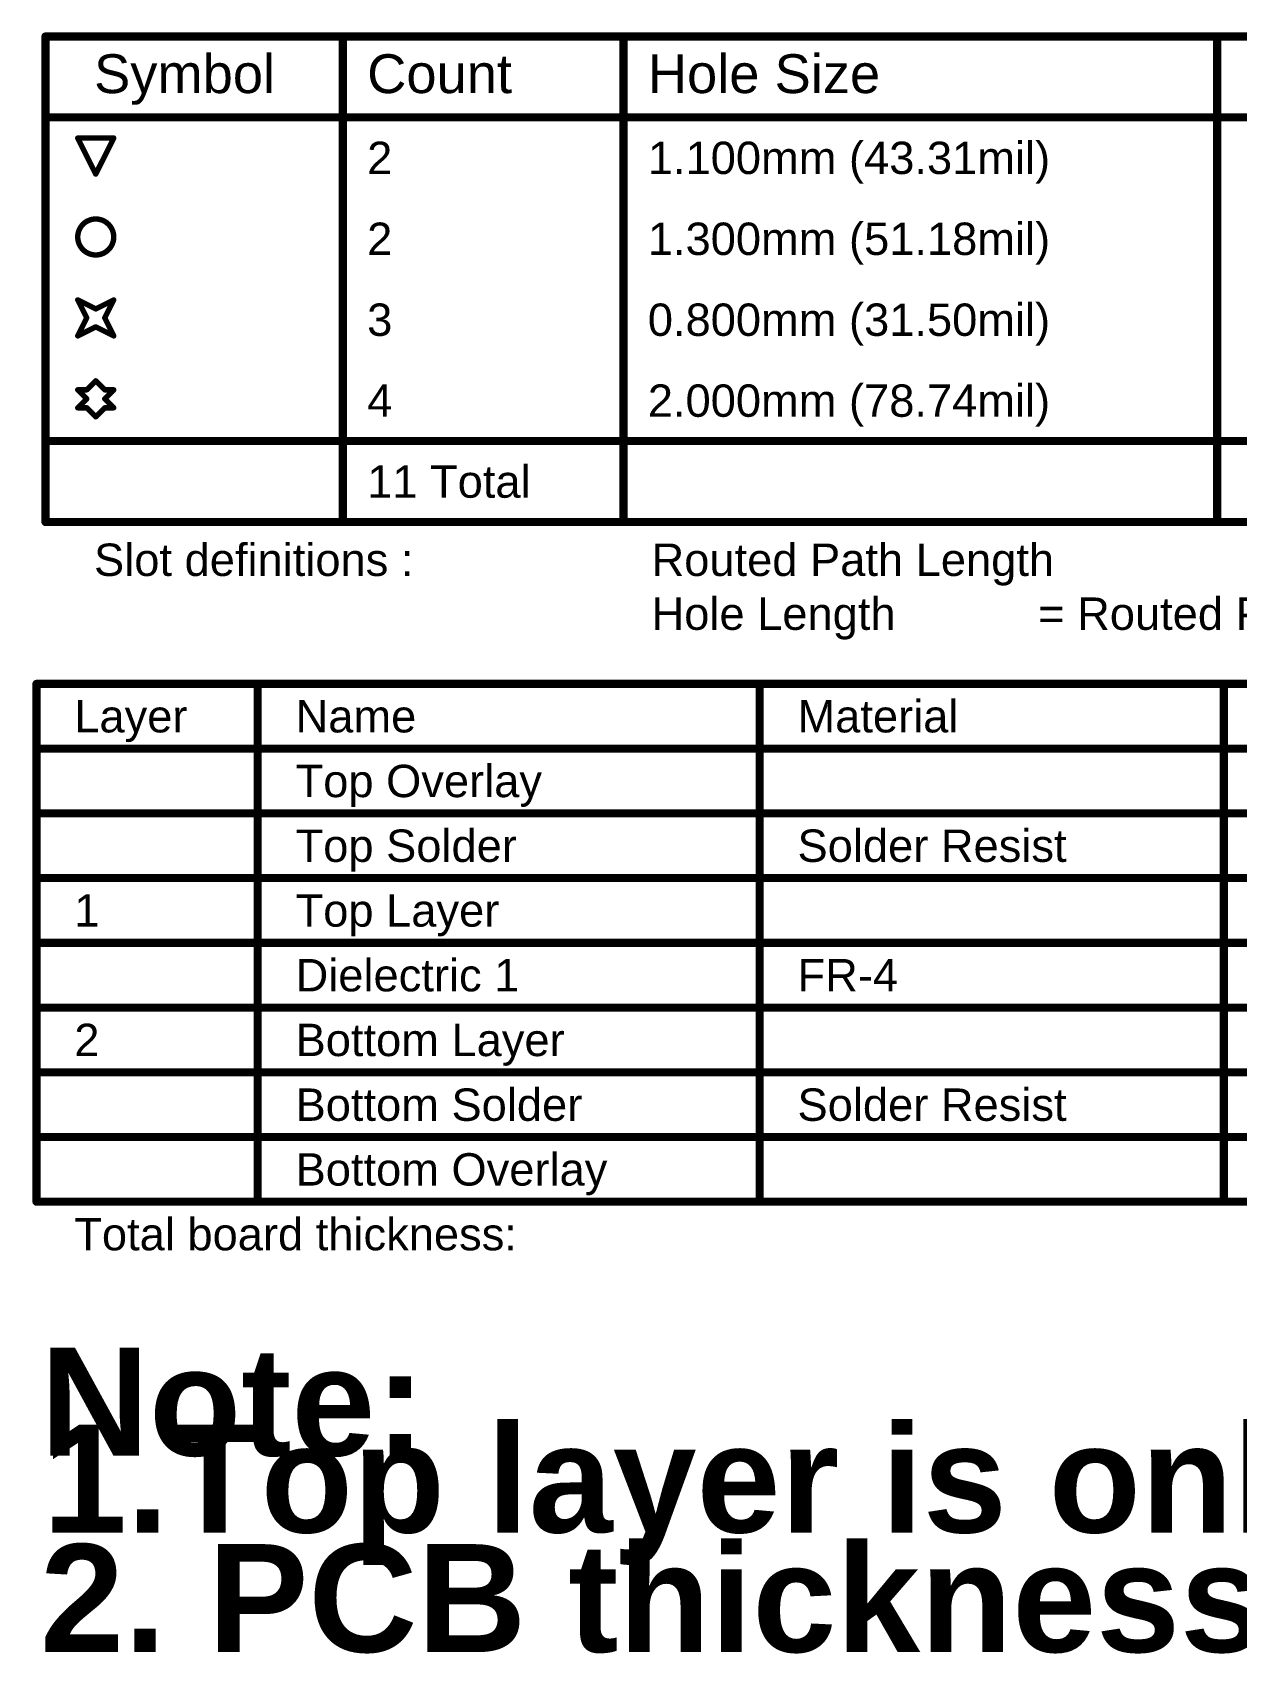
# Model space of a CAD drawing. Header units: inches. Extents: x 0 to 446, y -21 to 70.
# Drawn here: x 105.3 to 162, y -20.7 to 55.7 of the extents above; entities that cross this region are included whole.
import ezdxf

# ---------------------------------------------------------------- set-up
doc = ezdxf.new("R2010")
doc.units = ezdxf.units.IN
doc.layers.add('Drill Drawing', color=1, linetype='Continuous')
doc.layers.add('Fabrication', color=76, linetype='Continuous')
doc.styles.add('Arial', font='', dxfattribs={"height": 0.2})
doc.styles.add('Arial_Bold', font='', dxfattribs={"height": 0.2})
doc.styles.get('Arial').set_extended_font_data('Arial')
doc.styles.get('Arial_Bold').set_extended_font_data('Arial', bold=True)

msp = doc.modelspace()

# ---------------------------------------------------------------- linework, layer by layer
at = {"layer": 'Drill Drawing'}
for points, const_width in [([(105.943, 55.463), (445.496, 55.463)], 0.381), ([(105.943, 32.603), (105.943, 55.463)], 0.381), ([(119.935, 32.603), (119.935, 55.463)], 0.381), ([(133.14, 32.603), (133.14, 55.463)], 0.381), ([(161.071, 32.603), (161.071, 55.463)], 0.381), ([(105.943, 51.653), (445.496, 51.653)], 0.381), ([(107.461, 50.68), (109.155, 50.68)], 0.254), ([(107.461, 50.68), (108.308, 48.986)], 0.254), ([(108.308, 48.986), (109.155, 50.68)], 0.254), ([(107.461, 43.06), (108.308, 42.636)], 0.254), ([(107.461, 43.06), (107.885, 42.213)], 0.254), ([(108.308, 42.636), (109.155, 43.06)], 0.254), ([(108.731, 42.213), (109.155, 43.06)], 0.254), ([(107.461, 41.366), (107.885, 42.213)], 0.254), ([(108.731, 42.213), (109.155, 41.366)], 0.254), ([(107.461, 41.366), (108.308, 41.79)], 0.254), ([(108.308, 41.79), (109.155, 41.366)], 0.254), ([(107.461, 38.826), (107.885, 38.403)], 0.254), ([(107.461, 38.826), (107.885, 38.826)], 0.254), ([(107.885, 38.826), (108.308, 39.25)], 0.254), ([(108.308, 39.25), (108.731, 38.826)], 0.254), ([(108.731, 38.826), (109.155, 38.826)], 0.254), ([(108.731, 38.403), (109.155, 38.826)], 0.254), ([(107.461, 37.98), (107.885, 38.403)], 0.254), ([(108.731, 38.403), (109.155, 37.98)], 0.254), ([(107.461, 37.98), (107.885, 37.98)], 0.254), ([(107.885, 37.98), (108.308, 37.556)], 0.254), ([(108.308, 37.556), (108.731, 37.98)], 0.254), ([(108.731, 37.98), (109.155, 37.98)], 0.254), ([(105.943, 36.413), (445.496, 36.413)], 0.381), ([(105.943, 32.603), (445.496, 32.603)], 0.381)]:
    msp.add_lwpolyline(points, dxfattribs=dict(at, const_width=const_width))
for points, const_width in [([(105.847, 55.463, 1), (106.038, 55.463, 1)], 0.191), ([(105.847, 55.463, 1), (106.038, 55.463, 1)], 0.191), ([(119.84, 55.463, 1), (120.03, 55.463, 1)], 0.191), ([(133.044, 55.463, 1), (133.235, 55.463, 1)], 0.191), ([(160.976, 55.463, 1), (161.167, 55.463, 1)], 0.191), ([(105.847, 51.653, 1), (106.038, 51.653, 1)], 0.191), ([(107.398, 50.68, 1), (107.525, 50.68, 1)], 0.127), ([(107.398, 50.68, 1), (107.525, 50.68, 1)], 0.127), ([(109.091, 50.68, 1), (109.218, 50.68, 1)], 0.127), ([(109.091, 50.68, 1), (109.218, 50.68, 1)], 0.127), ([(108.245, 48.986, 1), (108.372, 48.986, 1)], 0.127), ([(108.245, 48.986, 1), (108.372, 48.986, 1)], 0.127), ([(109.155, 46.023, 1), (107.461, 46.023, 1)], 0.254), ([(107.398, 46.023, 1), (107.525, 46.023, 1)], 0.127), ([(109.091, 46.023, 1), (109.218, 46.023, 1)], 0.127), ([(107.398, 43.06, 1), (107.525, 43.06, 1)], 0.127), ([(107.398, 43.06, 1), (107.525, 43.06, 1)], 0.127), ([(108.245, 42.636, 1), (108.372, 42.636, 1)], 0.127), ([(108.245, 42.636, 1), (108.372, 42.636, 1)], 0.127), ([(109.091, 43.06, 1), (109.218, 43.06, 1)], 0.127), ([(109.091, 43.06, 1), (109.218, 43.06, 1)], 0.127), ([(107.821, 42.213, 1), (107.948, 42.213, 1)], 0.127), ([(107.821, 42.213, 1), (107.948, 42.213, 1)], 0.127), ([(108.668, 42.213, 1), (108.795, 42.213, 1)], 0.127), ([(108.668, 42.213, 1), (108.795, 42.213, 1)], 0.127), ([(107.398, 41.366, 1), (107.525, 41.366, 1)], 0.127), ([(107.398, 41.366, 1), (107.525, 41.366, 1)], 0.127), ([(108.245, 41.79, 1), (108.372, 41.79, 1)], 0.127), ([(108.245, 41.79, 1), (108.372, 41.79, 1)], 0.127), ([(109.091, 41.366, 1), (109.218, 41.366, 1)], 0.127), ([(109.091, 41.366, 1), (109.218, 41.366, 1)], 0.127), ([(107.398, 38.826, 1), (107.525, 38.826, 1)], 0.127), ([(107.398, 38.826, 1), (107.525, 38.826, 1)], 0.127), ([(107.821, 38.826, 1), (107.948, 38.826, 1)], 0.127), ([(107.821, 38.826, 1), (107.948, 38.826, 1)], 0.127), ([(108.245, 39.25, 1), (108.372, 39.25, 1)], 0.127), ([(108.245, 39.25, 1), (108.372, 39.25, 1)], 0.127), ([(108.668, 38.826, 1), (108.795, 38.826, 1)], 0.127), ([(108.668, 38.826, 1), (108.795, 38.826, 1)], 0.127), ([(109.091, 38.826, 1), (109.218, 38.826, 1)], 0.127), ([(109.091, 38.826, 1), (109.218, 38.826, 1)], 0.127), ([(107.821, 38.403, 1), (107.948, 38.403, 1)], 0.127), ([(107.821, 38.403, 1), (107.948, 38.403, 1)], 0.127), ([(108.668, 38.403, 1), (108.795, 38.403, 1)], 0.127), ([(108.668, 38.403, 1), (108.795, 38.403, 1)], 0.127), ([(107.398, 37.98, 1), (107.525, 37.98, 1)], 0.127), ([(107.398, 37.98, 1), (107.525, 37.98, 1)], 0.127), ([(107.821, 37.98, 1), (107.948, 37.98, 1)], 0.127), ([(107.821, 37.98, 1), (107.948, 37.98, 1)], 0.127), ([(108.245, 37.556, 1), (108.372, 37.556, 1)], 0.127), ([(108.245, 37.556, 1), (108.372, 37.556, 1)], 0.127), ([(108.668, 37.98, 1), (108.795, 37.98, 1)], 0.127), ([(108.668, 37.98, 1), (108.795, 37.98, 1)], 0.127), ([(109.091, 37.98, 1), (109.218, 37.98, 1)], 0.127), ([(109.091, 37.98, 1), (109.218, 37.98, 1)], 0.127), ([(105.847, 36.413, 1), (106.038, 36.413, 1)], 0.191), ([(105.847, 32.603, 1), (106.038, 32.603, 1)], 0.191), ([(105.847, 32.603, 1), (106.038, 32.603, 1)], 0.191), ([(119.84, 32.603, 1), (120.03, 32.603, 1)], 0.191), ([(133.044, 32.603, 1), (133.235, 32.603, 1)], 0.191), ([(160.976, 32.603, 1), (161.167, 32.603, 1)], 0.191)]:
    msp.add_lwpolyline(points, format="xyb", close=True, dxfattribs=dict(at, const_width=const_width))
at = {"layer": 'Fabrication', "const_width": 0.381}
for points in [[(105.52, 24.983), (220.806, 24.983)], [(105.52, 0.599), (105.52, 24.983)], [(115.932, 0.599), (115.932, 24.983)], [(139.548, 0.599), (139.548, 24.983)], [(161.386, 0.599), (161.386, 24.983)], [(105.52, 21.935), (220.806, 21.935)], [(105.52, 18.887), (115.932, 18.887)], [(115.932, 18.887), (139.548, 18.887)], [(139.548, 18.887), (161.386, 18.887)], [(161.386, 18.887), (177.892, 18.887)], [(105.52, 15.839), (115.932, 15.839)], [(115.932, 15.839), (139.548, 15.839)], [(139.548, 15.839), (161.386, 15.839)], [(161.386, 15.839), (177.892, 15.839)], [(105.52, 12.791), (115.932, 12.791)], [(115.932, 12.791), (139.548, 12.791)], [(139.548, 12.791), (161.386, 12.791)], [(161.386, 12.791), (177.892, 12.791)], [(105.52, 9.743), (115.932, 9.743)], [(115.932, 9.743), (139.548, 9.743)], [(139.548, 9.743), (161.386, 9.743)], [(161.386, 9.743), (177.892, 9.743)], [(105.52, 6.695), (115.932, 6.695)], [(115.932, 6.695), (139.548, 6.695)], [(139.548, 6.695), (161.386, 6.695)], [(161.386, 6.695), (177.892, 6.695)], [(105.52, 3.647), (115.932, 3.647)], [(115.932, 3.647), (139.548, 3.647)], [(139.548, 3.647), (161.386, 3.647)], [(161.386, 3.647), (177.892, 3.647)], [(105.52, 0.599), (115.932, 0.599)], [(115.932, 0.599), (139.548, 0.599)], [(139.548, 0.599), (161.386, 0.599)], [(161.386, 0.599), (177.892, 0.599)]]:
    msp.add_lwpolyline(points, dxfattribs=at)
at = {"layer": 'Fabrication', "const_width": 0.191}
for points in [[(105.425, 24.983, 1), (105.616, 24.983, 1)], [(105.425, 24.983, 1), (105.616, 24.983, 1)], [(115.837, 24.983, 1), (116.027, 24.983, 1)], [(139.453, 24.983, 1), (139.643, 24.983, 1)], [(161.291, 24.983, 1), (161.481, 24.983, 1)], [(105.425, 21.935, 1), (105.616, 21.935, 1)], [(105.425, 18.887, 1), (105.616, 18.887, 1)], [(115.837, 18.887, 1), (116.027, 18.887, 1)], [(115.837, 18.887, 1), (116.027, 18.887, 1)], [(139.453, 18.887, 1), (139.643, 18.887, 1)], [(139.453, 18.887, 1), (139.643, 18.887, 1)], [(161.291, 18.887, 1), (161.481, 18.887, 1)], [(161.291, 18.887, 1), (161.481, 18.887, 1)], [(105.425, 15.839, 1), (105.616, 15.839, 1)], [(115.837, 15.839, 1), (116.027, 15.839, 1)], [(115.837, 15.839, 1), (116.027, 15.839, 1)], [(139.453, 15.839, 1), (139.643, 15.839, 1)], [(139.453, 15.839, 1), (139.643, 15.839, 1)], [(161.291, 15.839, 1), (161.481, 15.839, 1)], [(161.291, 15.839, 1), (161.481, 15.839, 1)], [(105.425, 12.791, 1), (105.616, 12.791, 1)], [(115.837, 12.791, 1), (116.027, 12.791, 1)], [(115.837, 12.791, 1), (116.027, 12.791, 1)], [(139.453, 12.791, 1), (139.643, 12.791, 1)], [(139.453, 12.791, 1), (139.643, 12.791, 1)], [(161.291, 12.791, 1), (161.481, 12.791, 1)], [(161.291, 12.791, 1), (161.481, 12.791, 1)], [(105.425, 9.743, 1), (105.616, 9.743, 1)], [(115.837, 9.743, 1), (116.027, 9.743, 1)], [(115.837, 9.743, 1), (116.027, 9.743, 1)], [(139.453, 9.743, 1), (139.643, 9.743, 1)], [(139.453, 9.743, 1), (139.643, 9.743, 1)], [(161.291, 9.743, 1), (161.481, 9.743, 1)], [(161.291, 9.743, 1), (161.481, 9.743, 1)], [(105.425, 6.695, 1), (105.616, 6.695, 1)], [(115.837, 6.695, 1), (116.027, 6.695, 1)], [(115.837, 6.695, 1), (116.027, 6.695, 1)], [(139.453, 6.695, 1), (139.643, 6.695, 1)], [(139.453, 6.695, 1), (139.643, 6.695, 1)], [(161.291, 6.695, 1), (161.481, 6.695, 1)], [(161.291, 6.695, 1), (161.481, 6.695, 1)], [(105.425, 3.647, 1), (105.616, 3.647, 1)], [(115.837, 3.647, 1), (116.027, 3.647, 1)], [(115.837, 3.647, 1), (116.027, 3.647, 1)], [(139.453, 3.647, 1), (139.643, 3.647, 1)], [(139.453, 3.647, 1), (139.643, 3.647, 1)], [(161.291, 3.647, 1), (161.481, 3.647, 1)], [(161.291, 3.647, 1), (161.481, 3.647, 1)], [(105.425, 0.599, 1), (105.616, 0.599, 1)], [(105.425, 0.599, 1), (105.616, 0.599, 1)], [(115.837, 0.599, 1), (116.027, 0.599, 1)], [(115.837, 0.599, 1), (116.027, 0.599, 1)], [(115.837, 0.599, 1), (116.027, 0.599, 1)], [(139.453, 0.599, 1), (139.643, 0.599, 1)], [(139.453, 0.599, 1), (139.643, 0.599, 1)], [(139.453, 0.599, 1), (139.643, 0.599, 1)], [(161.291, 0.599, 1), (161.481, 0.599, 1)], [(161.291, 0.599, 1), (161.481, 0.599, 1)], [(161.291, 0.599, 1), (161.481, 0.599, 1)]]:
    msp.add_lwpolyline(points, format="xyb", close=True, dxfattribs=at)

# ---------------------------------------------------------------- texts
at = {"layer": 'Drill Drawing', "style": 'Arial'}
for s, height, p in [('Symbol', 1.8288, (108.229, 52.796)), ('Count', 1.8288, (121.078, 52.796)), ('Hole Size', 1.8288, (134.283, 52.796)), ('2', 1.524, (121.078, 48.986)), ('1.100mm (43.31mil)', 1.524, (134.283, 48.986)), ('2', 1.524, (121.078, 45.176)), ('1.300mm (51.18mil)', 1.524, (134.283, 45.176)), ('3', 1.524, (121.078, 41.366)), ('0.800mm (31.50mil)', 1.524, (134.283, 41.366)), ('4', 1.524, (121.078, 37.556)), ('2.000mm (78.74mil)', 1.524, (134.283, 37.556)), ('11 Total', 1.524, (121.078, 33.746)), ('Slot definitions :', 1.524, (108.229, 30.064)), ('Routed Path Length', 1.524, (134.459, 30.064)), ('Hole Length', 1.524, (134.459, 27.525)), (' = Routed Path Length + Tool Size = Slot length as defined in the PCB layout', 1.524, (152.056, 27.525))]:
    msp.add_text(s, height=height, dxfattribs=at).set_placement(p)
at = {"layer": 'Fabrication'}
for s, height, style, p in [('Layer', 1.524, 'Arial', (107.298, 22.697)), ('Name', 1.524, 'Arial', (117.71, 22.697)), ('Material', 1.524, 'Arial', (141.326, 22.697)), ('Top Overlay', 1.524, 'Arial', (117.71, 19.649)), ('Top Solder', 1.524, 'Arial', (117.71, 16.601)), ('Solder Resist', 1.524, 'Arial', (141.326, 16.601)), ('1', 1.524, 'Arial', (107.298, 13.553)), ('Top Layer', 1.524, 'Arial', (117.71, 13.553)), ('Dielectric 1', 1.524, 'Arial', (117.71, 10.505)), ('FR-4', 1.524, 'Arial', (141.326, 10.505)), ('2', 1.524, 'Arial', (107.298, 7.457)), ('Bottom Layer', 1.524, 'Arial', (117.71, 7.457)), ('Bottom Solder', 1.524, 'Arial', (117.71, 4.409)), ('Solder Resist', 1.524, 'Arial', (141.326, 4.409)), ('Bottom Overlay', 1.524, 'Arial', (117.71, 1.361)), ('Total board thickness:', 1.524, 'Arial', (107.298, -1.687)), ('Note:', 5.08, 'Arial_Bold', (105.692, -11.356)), ('1.Top layer is only signal layer in PCB', 5.08, 'Arial_Bold', (105.819, -14.974)), ('2. PCB thickness would be 1.2mm', 5.08, 'Arial_Bold', (105.692, -20.601))]:
    msp.add_text(s, height=height, dxfattribs=dict(at, style=style)).set_placement(p)

doc.saveas('drawing.dxf')
